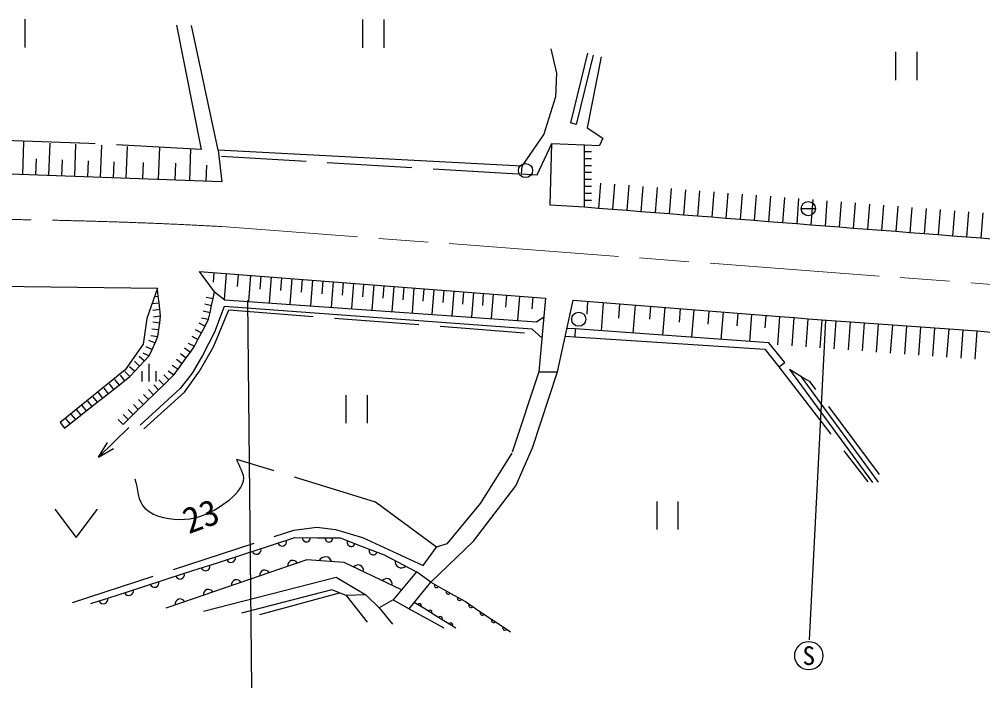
# Model space of a CAD drawing. Units: millimetres, scale not verified. Extents: x 40000 to 680000, y 20000 to 380000.
# Drawn here: x 270246 to 338397, y 263164 to 310426 of the extents above; entities that cross this region are included whole.
import ezdxf
from ezdxf.enums import TextEntityAlignment as Align

# ---------------------------------------------------------------- set-up
doc = ezdxf.new("R2010")
doc.units = ezdxf.units.MM
doc.header["$LTSCALE"] = 1000
doc.linetypes.add('CHAIN', pattern=[18.5, 12, -1.5, 3.5, -1.5])
doc.linetypes.add('DASHED', pattern=[7.5, 6, -1.5])
for name, color, linetype, lineweight in [('M-BGD', 7, 'Continuous', 25), ('M-BGD-EXST', 7, 'Continuous', 25), ('M-BMK', 2, 'CHAIN', 13)]:
    doc.layers.add(name, color=color, linetype=linetype, lineweight=lineweight)
doc.styles.add('ＭＳ ゴシック', font='')
doc.styles.get('ＭＳ ゴシック').set_extended_font_data('MS Gothic')

msp = doc.modelspace()

# ---------------------------------------------------------------- linework, layer by layer
at = {"layer": 'M-BGD'}
for p, q in [((281365, 310005), (283103, 301214)), ((270495, 299437), (270577, 301756)), ((272342, 299371), (272423, 301676)), ((274177, 299306), (274258, 301597)), ((276001, 299241), (276082, 301518)), ((277814, 299177), (277894, 301440)), ((280154, 301376), (280073, 299097)), ((282366, 301255), (282287, 299019)), ((310216, 301546), (311296, 301496)), ((310216, 301055), (310216, 301546)), ((271419, 299404), (271460, 300560)), ((284326, 301181), (284578, 298937)), ((310216, 300564), (310216, 301055)), ((310716, 301055), (310216, 301055)), ((310216, 300074), (310216, 300564)), ((310716, 300564), (310216, 300564)), ((273261, 299339), (273301, 300488)), ((275091, 299274), (275131, 300416)), ((276909, 299209), (276949, 300344)), ((279004, 300295), (278963, 299136)), ((281286, 300252), (281244, 299056)), ((283481, 300107), (283441, 298978)), ((310216, 299583), (310216, 300074)), ((310716, 300074), (310216, 300074)), ((310216, 299093), (310216, 299583)), ((310716, 299583), (310216, 299583)), ((310216, 298602), (310216, 299093)), ((310716, 299093), (310216, 299093)), ((310216, 298112), (310216, 298602)), ((310716, 298602), (310216, 298602)), ((311357, 298847), (311217, 297052)), ((312359, 298769), (312219, 296974)), ((313360, 298690), (313220, 296896)), ((314362, 298612), (314222, 296818)), ((315363, 298534), (315223, 296739)), ((310216, 297621), (310216, 298112)), ((310716, 298112), (310216, 298112)), ((316364, 298456), (316224, 296661)), ((317366, 298378), (317226, 296583)), ((318367, 298299), (318227, 296505)), ((319369, 298221), (319229, 296427)), ((320370, 298143), (320230, 296348)), ((321372, 298065), (321231, 296270)), ((322373, 297986), (322233, 296192)), ((323374, 297908), (323234, 296114)), ((324376, 297830), (324236, 296035)), ((310216, 297131), (310216, 297621)), ((310716, 297621), (310216, 297621)), ((325377, 297752), (325237, 295957)), ((326379, 297674), (326238, 295879)), ((327380, 297595), (327240, 295801)), ((328381, 297517), (328241, 295723)), ((329383, 297439), (329243, 295644)), ((330384, 297361), (330244, 295566)), ((331386, 297282), (331245, 295488)), ((332387, 297204), (332247, 295410)), ((311217, 297052), (310216, 297131)), ((312219, 296974), (311217, 297052)), ((313220, 296896), (312219, 296974)), ((314222, 296818), (313220, 296896)), ((315223, 296739), (314222, 296818)), ((316224, 296661), (315223, 296739)), ((317226, 296583), (316224, 296661)), ((318227, 296505), (317226, 296583)), ((319229, 296427), (318227, 296505)), ((333388, 297126), (333248, 295331)), ((334390, 297048), (334250, 295253)), ((335391, 296970), (335251, 295175)), ((336393, 296891), (336253, 295097)), ((337394, 296813), (337254, 295019)), ((338395, 296735), (338255, 294940)), ((320230, 296348), (319229, 296427)), ((321231, 296270), (320230, 296348)), ((322233, 296192), (321231, 296270)), ((323234, 296114), (322233, 296192)), ((324236, 296035), (323234, 296114)), ((325237, 295957), (324236, 296035)), ((326238, 295879), (325237, 295957)), ((327240, 295801), (326238, 295879)), ((328241, 295723), (327240, 295801)), ((329243, 295644), (328241, 295723)), ((330244, 295566), (329243, 295644)), ((331245, 295488), (330244, 295566)), ((332247, 295410), (331245, 295488)), ((333248, 295331), (332247, 295410)), ((334250, 295253), (333248, 295331)), ((335251, 295175), (334250, 295253)), ((336253, 295097), (335251, 295175)), ((337254, 295019), (336253, 295097)), ((338255, 294940), (337254, 295019)), ((339257, 294862), (338255, 294940)), ((283986, 291846), (284038, 292522)), ((284753, 290620), (284895, 292456)), ((285682, 291525), (285749, 292390)), ((286592, 292325), (286449, 290479)), ((287330, 292267), (287259, 291347)), ((288067, 292210), (287925, 290375)), ((288801, 292154), (288730, 291238)), ((289533, 292097), (289392, 290271)), ((290264, 292040), (290193, 291130)), ((290992, 291984), (290851, 290169)), ((291718, 291928), (291648, 291023)), ((292442, 291872), (292302, 290066)), ((293164, 291816), (293095, 290916)), ((293885, 291760), (293746, 289965)), ((294603, 291705), (294534, 290809)), ((258237, 291678), (280017, 291404)), ((280028, 291310), (280017, 291404)), ((280081, 290846), (280028, 291310)), ((283956, 290676), (284063, 291163)), ((295319, 291649), (295181, 289864)), ((296033, 291594), (295964, 290704)), ((296746, 291539), (296608, 289763)), ((297456, 291484), (297387, 290598)), ((298164, 291429), (298028, 289663)), ((298871, 291374), (298803, 290494)), ((299575, 291320), (299439, 289564)), ((300278, 291266), (300210, 290390)), ((300978, 291211), (300843, 289465)), ((301677, 291157), (301609, 290286)), ((302374, 291103), (302239, 289366)), ((303068, 291050), (303001, 290184)), ((279644, 290326), (280134, 290383)), ((279813, 290815), (280081, 290846)), ((280134, 290383), (280081, 290846)), ((280188, 289919), (280134, 290383)), ((283468, 290784), (283956, 290676)), ((283849, 290190), (283956, 290676)), ((303761, 290996), (303627, 289269)), ((304665, 290078), (304730, 290921)), ((305511, 289136), (305644, 290850)), ((306524, 289945), (306589, 290777)), ((310405, 289582), (310475, 290473)), ((311422, 288399), (311579, 290386)), ((279691, 289862), (280188, 289919)), ((280241, 289456), (280188, 289919)), ((283253, 289811), (283742, 289704)), ((283360, 290298), (283849, 290190)), ((283634, 289217), (283742, 289704)), ((283742, 289704), (283849, 290190)), ((312649, 289303), (312727, 290295)), ((313680, 288238), (313835, 290208)), ((314849, 289215), (314920, 290122)), ((315771, 288089), (315925, 290043)), ((316946, 289010), (317020, 289956)), ((317822, 287943), (317975, 289881)), ((318969, 288863), (319043, 289797)), ((319898, 287795), (320049, 289717)), ((279683, 289031), (280179, 288969)), ((279744, 289398), (280241, 289456)), ((280118, 288482), (280179, 288969)), ((280179, 288969), (280241, 289456)), ((282942, 288969), (283385, 288738)), ((283146, 289325), (283634, 289217)), ((283385, 288738), (283634, 289217)), ((321023, 288746), (321093, 289635)), ((321922, 287651), (322072, 289558)), ((323017, 288614), (323085, 289478)), ((323910, 287407), (324055, 289401)), ((324055, 289401), (325051, 289329)), ((324906, 287334), (325051, 289329)), ((325051, 289329), (326048, 289256)), ((325903, 287262), (326048, 289256)), ((326048, 289256), (327044, 289184)), ((326899, 287189), (327044, 289184)), ((327044, 289184), (328041, 289111)), ((327896, 287117), (328041, 289111)), ((328041, 289111), (329037, 289039)), ((328892, 287044), (329037, 289039)), ((329037, 289039), (330034, 288966)), ((329889, 286972), (330034, 288966)), ((330034, 288966), (331030, 288894)), ((279622, 288544), (280118, 288482)), ((280056, 287995), (280118, 288482)), ((282693, 288490), (283136, 288260)), ((283136, 288260), (283385, 288738)), ((309570, 288531), (309550, 287972)), ((330885, 286899), (331030, 288894)), ((331030, 288894), (332027, 288821)), ((331882, 286826), (332027, 288821)), ((332027, 288821), (333023, 288749)), ((332878, 286754), (333023, 288749)), ((333023, 288749), (334020, 288676)), ((333875, 286681), (334020, 288676)), ((334020, 288676), (335016, 288604)), ((334871, 286609), (335016, 288604)), ((335016, 288604), (336013, 288531)), ((335868, 286536), (336013, 288531)), ((336013, 288531), (337009, 288459)), ((336864, 286464), (337009, 288459)), ((337009, 288459), (338006, 288386)), ((337861, 286391), (338006, 288386)), ((338006, 288386), (339002, 288313)), ((279394, 287749), (279849, 287541)), ((279560, 288057), (280056, 287995)), ((279849, 287541), (280056, 287995)), ((282444, 288012), (282888, 287781)), ((282639, 287302), (282888, 287781)), ((282888, 287781), (283136, 288260)), ((279187, 287296), (279642, 287088)), ((279435, 286634), (279642, 287088)), ((279642, 287088), (279849, 287541)), ((281942, 287191), (282347, 286899)), ((282195, 287533), (282639, 287302)), ((282347, 286899), (282639, 287302)), ((278389, 286245), (278755, 285904)), ((278729, 286610), (279095, 286269)), ((278755, 285904), (279095, 286269)), ((278980, 286842), (279435, 286634)), ((279095, 286269), (279435, 286634)), ((281360, 286384), (281765, 286092)), ((281651, 286788), (282056, 286495)), ((281765, 286092), (282056, 286495)), ((282056, 286495), (282347, 286899)), ((278049, 285879), (278415, 285539)), ((278415, 285539), (278755, 285904)), ((280778, 285578), (281183, 285285)), ((281069, 285981), (281474, 285689)), ((281183, 285285), (281474, 285689)), ((281474, 285689), (281765, 286092)), ((276992, 284956), (277302, 284563)), ((277379, 285261), (277689, 284868)), ((277689, 284868), (278075, 285173)), ((277709, 285514), (278075, 285173)), ((278075, 285173), (278415, 285539)), ((280115, 284942), (280464, 284584)), ((280464, 284584), (280824, 284934)), ((280475, 285292), (280824, 284934)), ((280824, 284934), (281183, 285285)), ((276220, 284345), (276530, 283953)), ((276530, 283953), (276916, 284258)), ((276606, 284651), (276916, 284258)), ((276916, 284258), (277302, 284563)), ((277302, 284563), (277689, 284868)), ((279396, 284240), (279745, 283882)), ((279745, 283882), (280104, 284233)), ((279755, 284591), (280104, 284233)), ((280104, 284233), (280464, 284584)), ((275447, 283735), (275757, 283343)), ((275757, 283343), (276144, 283648)), ((275834, 284040), (276144, 283648)), ((276144, 283648), (276530, 283953)), ((278677, 283539), (279026, 283181)), ((279026, 283181), (279385, 283532)), ((279036, 283890), (279385, 283532)), ((279385, 283532), (279745, 283882)), ((274675, 283125), (274985, 282733)), ((274985, 282733), (275371, 283038)), ((275061, 283430), (275371, 283038)), ((275371, 283038), (275757, 283343)), ((277957, 282837), (278307, 282480)), ((278307, 282480), (278666, 282830)), ((278317, 283188), (278666, 282830)), ((278666, 282830), (279026, 283181)), ((273516, 282210), (273826, 281818)), ((273902, 282515), (274212, 282123)), ((274212, 282123), (274599, 282428)), ((274289, 282820), (274599, 282428)), ((274599, 282428), (274985, 282733)), ((277598, 282487), (277947, 282129)), ((277947, 282129), (278307, 282480)), ((273130, 281905), (273440, 281513)), ((273440, 281513), (273826, 281818)), ((273826, 281818), (274212, 282123)), ((275852, 279458), (277992, 281560)), ((277238, 282136), (277587, 281778)), ((277587, 281778), (277947, 282129)), ((275852, 279458), (276498, 280513)), ((275852, 279458), (276918, 280085)), ((287941, 273192), (289747, 273776)), ((289747, 273776), (291348, 273764)), ((291348, 273764), (292948, 273753)), ((292948, 273753), (294504, 273155)), ((284328, 272025), (286135, 272609)), ((286135, 272609), (287941, 273192)), ((294504, 273155), (296059, 272556)), ((282522, 271442), (284328, 272025)), ((290577, 272205), (288585, 271523)), ((293225, 272025), (290577, 272205)), ((295260, 271057), (293225, 272025)), ((296059, 272556), (298351, 271361)), ((280716, 270859), (282522, 271442)), ((288585, 271523), (286592, 270841)), ((278910, 270275), (280716, 270859)), ((286592, 270841), (284600, 270159)), ((297294, 270089), (295260, 271057)), ((299359, 270618), (300174, 270163)), ((277104, 269692), (278910, 270275)), ((284600, 270159), (282608, 269477)), ((300174, 270163), (300989, 269707)), ((275297, 269109), (277104, 269692)), ((282608, 269477), (280615, 268794)), ((287254, 268341), (292894, 269870)), ((300989, 269707), (301803, 269251)), ((301803, 269251), (302600, 268716)), ((297820, 268737), (300279, 267408)), ((298923, 268731), (298187, 269186)), ((299658, 268276), (298923, 268731)), ((302600, 268716), (303396, 268181)), ((300394, 267821), (299658, 268276)), ((303396, 268181), (304193, 267646)), ((301130, 267366), (300394, 267821)), ((304193, 267646), (304990, 267112))]:
    msp.add_line(p, q, dxfattribs=at)
at = {"layer": 'M-BGD', "linetype": 'DASHED'}
for p, q in [((284544, 300745), (305753, 299489)), ((309570, 288531), (308991, 288572)), ((308867, 288016), (309550, 287972)), ((323979, 285846), (330276, 277710)), ((326185, 284799), (325589, 285137)), ((331088, 278230), (326185, 284799))]:
    msp.add_line(p, q, dxfattribs=at)
at = {"layer": 'M-BGD'}
for points in [[(305787, 300033), (284326, 301181), (282437, 309994)], [(307844, 308332), (308252, 306614), (308167, 304931), (307351, 302312), (305787, 300033), (305753, 299489), (306875, 299421), (307913, 301643)], [(310841, 307888), (309643, 302983), (309256, 303094), (310463, 308025)], [(310216, 297131), (307808, 297290), (307913, 301643), (310216, 301546)], [(284578, 298937), (267655, 299537), (252503, 299496)], [(284063, 291163), (282989, 292603), (307472, 290709), (307000, 285509), (308307, 285500), (309433, 290555), (324055, 289401)], [(284063, 291163), (284783, 290596), (306822, 289044), (307352, 289390)], [(307218, 287911), (306521, 288527), (284745, 290121), (284065, 288313), (283214, 286657), (282478, 285415), (281627, 284310), (278797, 281734)], [(309550, 287972), (322973, 287098), (323979, 285846), (324405, 286168), (323272, 287555), (309570, 288531)], [(331016, 277706), (325589, 285137), (324720, 285674), (330591, 277679)], [(283278, 268587), (292668, 270991), (294751, 269742)], [(293369, 269685), (292346, 270083), (285966, 268435)], [(295704, 268823), (294751, 269742), (293369, 269685), (294864, 267792)], [(296694, 269367), (295704, 268823), (296652, 267667)]]:
    msp.add_lwpolyline(points, dxfattribs=at)
at = {"layer": 'M-BGD', "linetype": 'DASHED'}
for points in [[(311415, 307770), (310412, 302754), (311517, 302023), (311296, 301496)], [(283103, 301214), (275167, 301650), (265848, 301961), (258270, 302085), (252678, 301740)], [(280017, 291404), (279276, 289264), (279021, 287447), (277746, 285630), (273130, 281905)], [(279045, 281467), (281944, 284065), (282994, 285539), (283989, 287271), (285058, 289888), (306917, 288177)], [(307000, 285509), (305083, 279754), (302844, 276186), (300489, 273341), (299766, 273108), (295437, 276277), (285639, 279307)], [(299359, 270618), (302366, 273532), (305364, 277440), (306541, 280130), (308307, 285500)], [(274020, 269193), (289666, 274298), (291291, 274522), (292617, 274354), (294522, 273793), (298818, 271814), (299766, 273108)]]:
    msp.add_lwpolyline(points, dxfattribs=at)
at = {"layer": 'M-BGD'}
msp.add_lwpolyline([(299359, 270618), (298351, 271361), (296694, 269367), (297820, 268737)], close=True, dxfattribs=at)
for centre, radius, start, end in [((288839, 273500), 317, 200.93792, 14.85979), ((290547, 273739), 269, 172.88618, 6.31052), ((292148, 273727), 269, 172.88617, 6.31053), ((293718, 273434), 279, 154.55894, 343.36649), ((287033, 272917), 317, 200.93763, 14.86064), ((295274, 272836), 279, 154.56071, 343.36471), ((285226, 272333), 317, 200.93792, 14.85979), ((289599, 271812), 355, 27.85476, 189.94123), ((291889, 271940), 476, 17.82263, 154.42065), ((297279, 272100), 459, 172.75028, 312.1527), ((281614, 271166), 317, 200.93581, 14.86245), ((283420, 271750), 317, 200.93792, 14.85979), ((287607, 271129), 355, 27.85749, 189.93952), ((294206, 271465), 385, 347.31429, 141.78886), ((279808, 270583), 317, 200.9361, 14.8616), ((285614, 270447), 355, 27.85537, 189.94062), ((296240, 270496), 385, 347.31429, 141.78886), ((278002, 270000), 317, 200.9361, 14.8616), ((283622, 269765), 355, 27.85476, 189.94123), ((299769, 270395), 156, 152.86693, 328.66871), ((300584, 269940), 156, 152.86693, 328.66871), ((276195, 269416), 317, 200.9361, 14.8616), ((281629, 269083), 355, 27.85749, 189.93952), ((301399, 269484), 156, 152.87036, 328.66707), ((298558, 268963), 144, 326.0153, 150.53749), ((299293, 268508), 144, 326.01703, 150.53785), ((302207, 268992), 160, 149.78255, 322.46662), ((303004, 268457), 160, 149.78467, 322.46449), ((300029, 268053), 144, 326.01703, 150.53785), ((303800, 267922), 160, 149.77939, 322.46978), ((300765, 267598), 144, 326.02131, 150.53696), ((304597, 267388), 160, 149.78467, 322.46449)]:
    msp.add_arc(centre, radius, start, end, dxfattribs=at)
msp.add_open_spline([(278415, 277934), (278656, 277241), (278603, 276356), (279139, 275854), (279850, 275188), (280983, 275029), (281956, 275077), (282915, 275124), (283858, 275561), (284644, 276113), (285251, 276540), (285948, 277071), (286101, 277797), (286210, 278312), (285793, 278804), (285639, 279307)], degree=3, knots=[0, 0, 0, 0, 1, 1, 1, 2, 2, 2, 3, 3, 3, 4, 4, 4, 5, 5, 5, 5], dxfattribs=at)
at = {"layer": 'M-BGD-EXST'}
for p, q in [((270639, 310426), (270639, 308426)), ((294528, 310414), (294528, 308414)), ((296028, 310414), (296028, 308414)), ((332229, 308113), (332229, 306113)), ((333729, 308113), (333729, 306113)), ((325557, 297036), (326557, 297036)), ((286392, 290535), (286676, 263164)), ((327273, 289154), (326128, 266547)), ((278910, 285557), (278910, 284807)), ((279410, 286057), (279410, 284807)), ((279910, 285557), (279910, 284807)), ((293352, 283859), (293352, 281859)), ((294852, 283859), (294852, 281859)), ((315335, 276341), (315335, 274341)), ((316835, 276341), (316835, 274341)), ((272770, 275787), (274270, 273787)), ((274270, 273787), (275770, 275787))]:
    msp.add_line(p, q, dxfattribs=at)
for centre, radius in [((306055, 299732), 500), ((326057, 297036), 500), ((309820, 289216), 500), ((326095, 265429), 1000)]:
    msp.add_circle(centre, radius, dxfattribs=at)
at = {"layer": 'M-BMK'}
msp.add_line((367968, 289498), (284578, 295771), dxfattribs=at)
msp.add_arc((265241, -60831), 357126, 86.89604, 89.30506, dxfattribs=at)

# ---------------------------------------------------------------- texts
at = {"layer": 'M-BGD', "style": 'ＭＳ ゴシック'}
msp.add_text('23', height=1833, rotation=20.065, dxfattribs=at).set_placement((283084, 275303), align=Align.MIDDLE_CENTER)
at = {"layer": 'M-BGD-EXST', "style": 'ＭＳ ゴシック'}
msp.add_text('S', height=1320, dxfattribs=at).set_placement((326095, 265429), align=Align.MIDDLE_CENTER)

doc.saveas('drawing.dxf')
